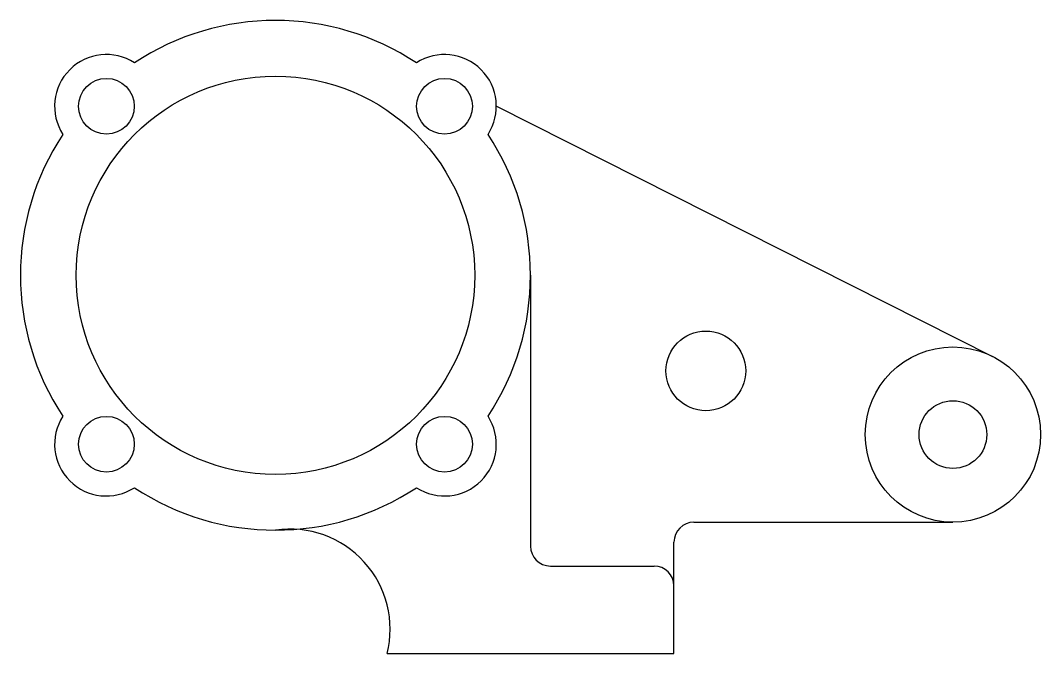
# Model space of a CAD drawing. Header units: millimetres. Extents: x 1938 to 2194, y 1493 to 1652.
import ezdxf

# ---------------------------------------------------------------- set-up
doc = ezdxf.new("R2010")
doc.units = ezdxf.units.MM

msp = doc.modelspace()

# ---------------------------------------------------------------- linework, layer by layer
for p, q in [((2057.4, 1630.26), (2181.88, 1567.47)), ((2065.97, 1587.83), (2065.97, 1519.83)), ((2106.97, 1525.83), (2171.97, 1525.83)), ((2101.97, 1509.83), (2101.97, 1520.83)), ((2070.97, 1514.83), (2096.97, 1514.83)), ((2101.97, 1492.83), (2101.97, 1509.83)), ((2029.97, 1492.83), (2101.97, 1492.83))]:
    msp.add_line(p, q)
for centre, radius in [((2001.97, 1587.83), 50), ((1959.55, 1630.26), 7), ((2044.4, 1630.26), 7), ((2109.97, 1563.83), 10), ((2171.97, 1547.83), 22), ((2171.97, 1547.83), 8.5), ((1959.55, 1545.41), 7), ((2044.4, 1545.41), 7)]:
    msp.add_circle(centre, radius)
for centre, radius, start, end in [((2001.97, 1587.83), 64, 56.4558, 123.5442), ((1959.55, 1630.26), 13, 57.0998, 212.9002), ((2044.4, 1630.26), 13, 327.0998, 122.9002), ((2001.97, 1587.83), 64, 146.4558, 213.5442), ((2001.97, 1587.83), 64, 326.4558, 33.5442), ((1959.55, 1545.41), 13, 147.0998, 302.9002), ((2044.4, 1545.41), 13, 237.0998, 32.9002), ((2001.97, 1587.83), 64, 236.4558, 303.5442), ((2106.97, 1520.83), 5, 90, 180), ((2005.62, 1498.98), 25.12, 345.836, 98.3423), ((2070.97, 1519.83), 5, 180, 270), ((2096.97, 1509.83), 5, 0, 90)]:
    msp.add_arc(centre, radius, start, end)

doc.saveas('drawing.dxf')
